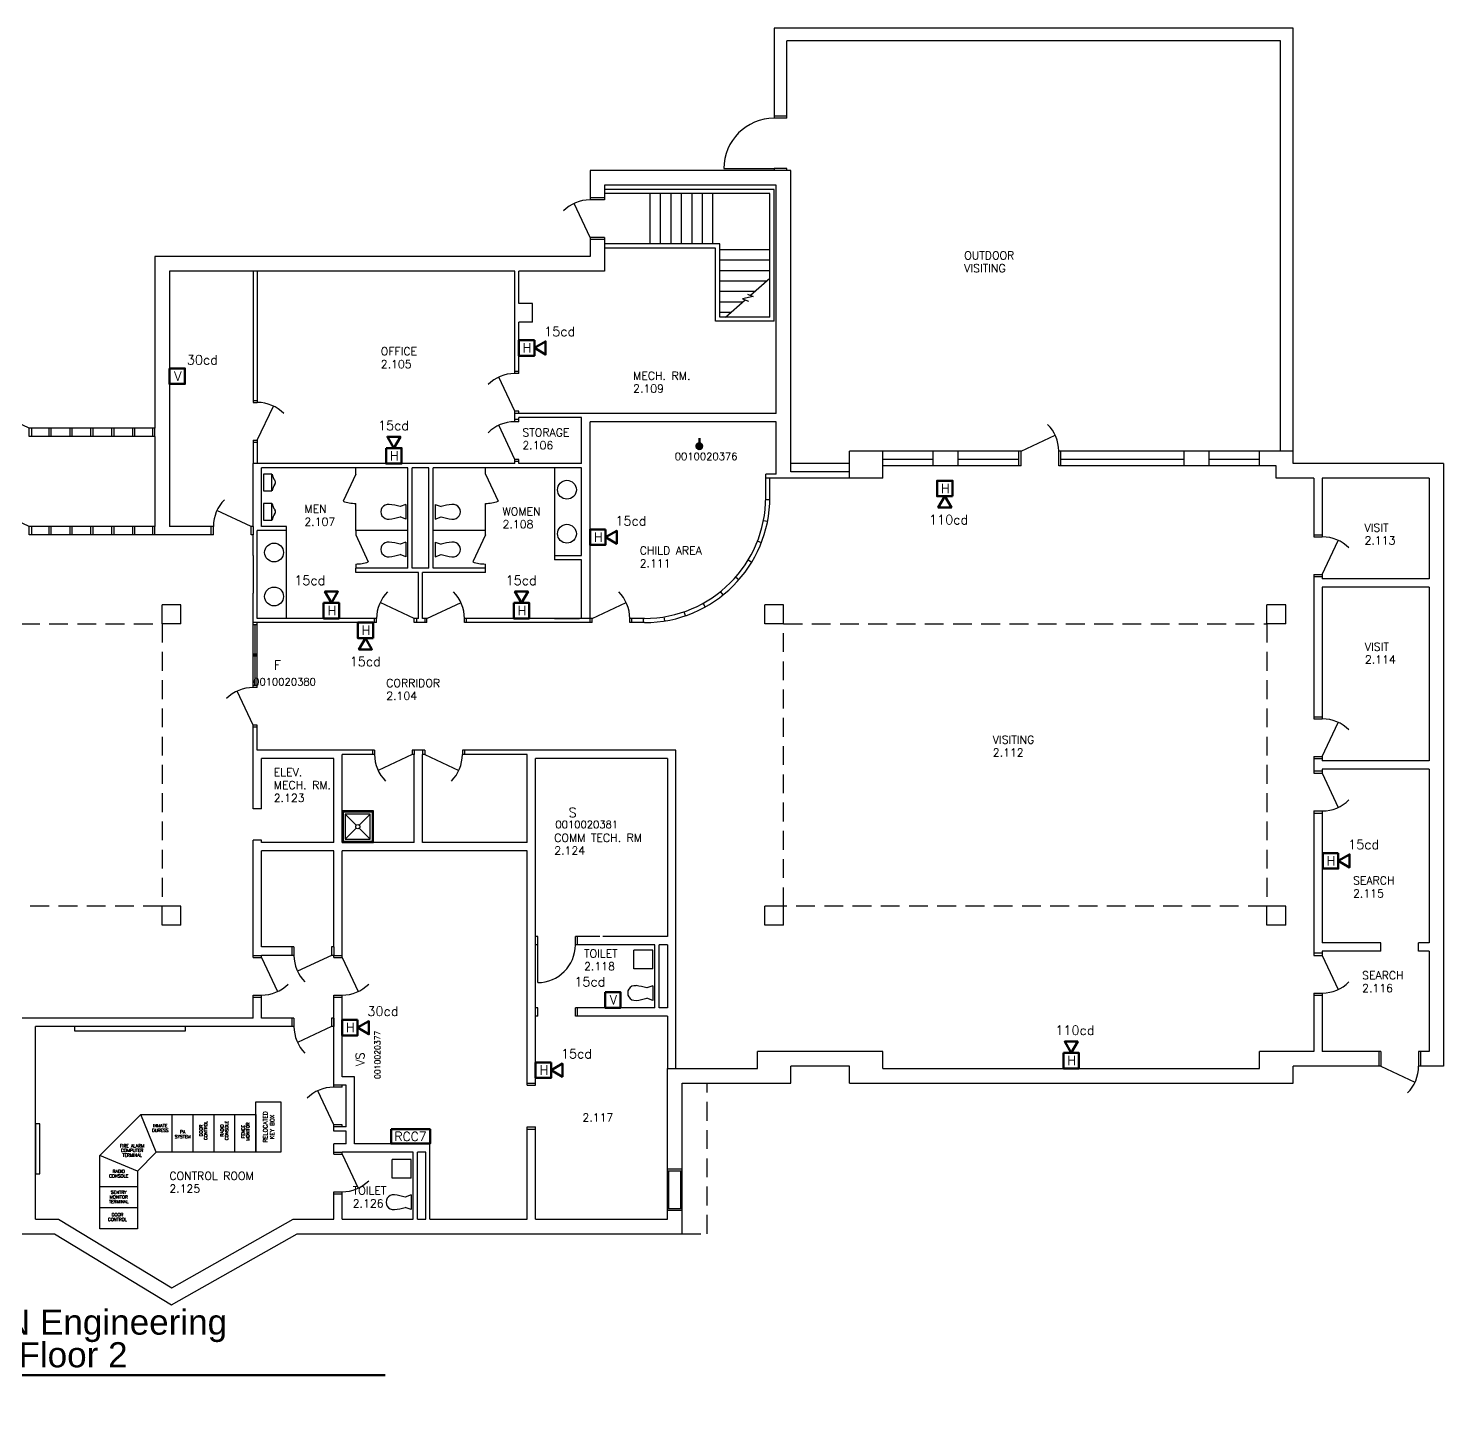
# Model space of a CAD drawing. Header units: inches. Extents: x 70056 to 73233, y 28563 to 29880.
# Drawn here: x 71880 to 73233, y 28563 to 29880 of the extents above; entities that cross this region are included whole.
import ezdxf
from ezdxf.enums import TextEntityAlignment as Align

# ---------------------------------------------------------------- set-up
doc = ezdxf.new("R2010")
doc.units = ezdxf.units.IN
doc.header["$LTSCALE"] = 36
doc.header["$MEASUREMENT"] = 0
doc.linetypes.add('DASHED', pattern=[0.75, 0.5, -0.25])
doc.layers.get('0').update_dxf_attribs({"linetype": 'CONTINUOUS'})
for name, color, linetype, lineweight in [('ETI - ADDRESSABLE DEVICE', 1, 'CONTINUOUS', 60), ('ETI - REV01', 6, 'CONTINUOUS', 70), ('ETI - STROBE DEVICE', 3, 'CONTINUOUS', 50), ('ETI - TITLE', 53, 'CONTINUOUS', 15)]:
    doc.layers.add(name, color=color, linetype=linetype, lineweight=lineweight)
for name, color, linetype in [('FLOOR_PLAN', 8, 'CONTINUOUS'), ('ROOM_NUMBERS_NAMES', 8, 'CONTINUOUS'), ('Security', 8, 'CONTINUOUS')]:
    doc.layers.add(name, color=color, linetype=linetype)
doc.styles.add('note_txt', font='arial.ttf', dxfattribs={"width": 0.75})
doc.styles.add('RGV-TEXT', font='simplex', dxfattribs={"height": 0.09375})
doc.styles.get("Standard").update_dxf_attribs({"font": 'simplex.shx'})
doc.styles.add('title', font='arial.ttf')

# ---------------------------------------------------------------- blocks, each defined once
blk = doc.blocks.new('*U115')
at = {"lineweight": 70}
blk.add_line((1.125, 0.625), (8.384, 0.625), dxfattribs=at)
blk.add_circle((0.812, 0.625), 0.312, dxfattribs=at)
blk.add_text('Rev:', height=0.0625).set_placement((3.226, 0.517))
at = {"style": 'title', "flags": 8}
for tag, p in [('TOP TITLE', (1.375, 0.955)), ('BOT TITLE', (1.375, 0.629))]:
    blk.add_attdef(tag, text='', height=0.25, dxfattribs=at).set_placement(p, align=Align.BOTTOM_LEFT)
blk.add_attdef('#', text='', height=0.25, dxfattribs=at).set_placement((0.812, 0.625), align=Align.MIDDLE_CENTER)
blk.add_attdef('REVISION', (3.426, 0.523), '', height=0.0625)
at = {"style": 'note_txt'}
blk.add_attdef('SCALE', (1.373, 0.451), '', height=0.0938, dxfattribs=at)
blk = doc.blocks.new('SIGA-PS')
at = {"flags": 1}
blk.add_attdef('FWK_DEVICE_TYPE', (-16, -22.9), '', height=7, dxfattribs=at)
blk.add_wipeout([(9.3, -0.3), (4.8, 7.4), (-4.1, 7.4), (-8.6, -0.3), (-4.1, -8.1), (4.8, -8.1)])
at = {"color": 7, "lineweight": 30, "flags": 4}
blk.add_attdef('SIGA-PS', text='', height=9, dxfattribs=at).set_placement((0.5, -5), align=Align.CENTER)
blk.add_attdef('FWK_DEVICE_ADDRESSES', (-15.8, -15.4), '', height=7)
blk = doc.blocks.new('*U19')
at = {"color": 3}
blk.add_wipeout([(-7.3, 7.2), (7.5, 7.2), (7.5, -7.6), (-7.3, -7.6)], dxfattribs=at)
blk.add_lwpolyline([(-7.3, 7.2), (7.5, 7.2), (7.5, -7.6), (-7.3, -7.6)], close=True, dxfattribs=at)
at = {"color": 7, "lineweight": 30, "flags": 4}
blk.add_attdef('CANDELLA', (9.3, 11), '', height=9, dxfattribs=at)
blk.add_attdef('SYMBOLTEXT', text='', height=9, dxfattribs=at).set_placement((0.7, -4.6), align=Align.CENTER)
blk = doc.blocks.new('*U106')
at = {"color": 3}
blk.add_wipeout([(-7.4, 7.4), (7.4, 7.4), (7.4, -7.4), (-7.4, -7.4)], dxfattribs=at)
blk.add_wipeout([(0, 7.4), (6.3, 18.2), (-6.2, 18.2)], dxfattribs=at)
for points in [[(0, 7.4), (6.3, 18.2), (-6.2, 18.2)], [(-7.4, 7.4), (7.4, 7.4), (7.4, -7.4), (-7.4, -7.4)]]:
    blk.add_lwpolyline(points, close=True, dxfattribs=at)
at = {"color": 7, "lineweight": 30, "flags": 4}
blk.add_attdef('CANDELLA', (-35.5, 24.5), '', height=9, dxfattribs=at)
blk.add_attdef('G1-HDVM', text='', height=9, dxfattribs=at).set_placement((0.5, -4.4), align=Align.CENTER)
blk = doc.blocks.new('*U23')
at = {"color": 7, "lineweight": 30, "flags": 4}
blk.add_attdef('CANDELLA', (-15.1, -34.3), '', height=9, dxfattribs=at)
at = {"color": 3}
blk.add_wipeout([(7.4, -7.4), (-7.4, -7.4), (-7.4, 7.4), (7.4, 7.4)], dxfattribs=at)
blk.add_wipeout([(0, -7.4), (-6.3, -18.2), (6.2, -18.2)], dxfattribs=at)
for points in [[(7.4, -7.4), (-7.4, -7.4), (-7.4, 7.4), (7.4, 7.4)], [(0, -7.4), (-6.3, -18.2), (6.2, -18.2)]]:
    blk.add_lwpolyline(points, close=True, dxfattribs=at)
at = {"color": 7, "lineweight": 30, "flags": 4}
blk.add_attdef('G1-HDVM', text='', height=9, dxfattribs=at).set_placement((0.5, -4.4), align=Align.CENTER)
blk = doc.blocks.new('*U22')
at = {"color": 3}
blk.add_wipeout([(-7.4, 7.4), (7.4, 7.4), (7.4, -7.4), (-7.4, -7.4)], dxfattribs=at)
blk.add_wipeout([(0, 7.4), (6.3, 18.2), (-6.2, 18.2)], dxfattribs=at)
for points in [[(0, 7.4), (6.3, 18.2), (-6.2, 18.2)], [(-7.4, 7.4), (7.4, 7.4), (7.4, -7.4), (-7.4, -7.4)]]:
    blk.add_lwpolyline(points, close=True, dxfattribs=at)
at = {"color": 7, "lineweight": 30, "flags": 4}
blk.add_attdef('CANDELLA', (-15.2, 24.5), '', height=9, dxfattribs=at)
blk.add_attdef('G1-HDVM', text='', height=9, dxfattribs=at).set_placement((0.5, -4.4), align=Align.CENTER)
blk = doc.blocks.new('*U20')
at = {"color": 3}
blk.add_wipeout([(7.4, 7.4), (7.4, -7.4), (-7.4, -7.4), (-7.4, 7.4)], dxfattribs=at)
blk.add_wipeout([(7.4, 0), (18.2, -6.3), (18.2, 6.2)], dxfattribs=at)
for points in [[(7.4, 7.4), (7.4, -7.4), (-7.4, -7.4), (-7.4, 7.4)], [(7.4, 0), (18.2, -6.3), (18.2, 6.2)]]:
    blk.add_lwpolyline(points, close=True, dxfattribs=at)
at = {"color": 7, "lineweight": 30, "flags": 4}
blk.add_attdef('CANDELLA', (16.8, 11.2), '', height=9, dxfattribs=at)
blk.add_attdef('G1-HDVM', text='', height=9, dxfattribs=at).set_placement((0.5, -4.4), align=Align.CENTER)
blk = doc.blocks.new('*U76')
at = {"color": 3}
blk.add_wipeout([(-7.3, 7.2), (7.5, 7.2), (7.5, -7.6), (-7.3, -7.6)], dxfattribs=at)
blk.add_lwpolyline([(-7.3, 7.2), (7.5, 7.2), (7.5, -7.6), (-7.3, -7.6)], close=True, dxfattribs=at)
at = {"color": 7, "lineweight": 30, "flags": 4}
blk.add_attdef('CANDELLA', (-36.7, 12.7), '', height=9, dxfattribs=at)
blk.add_attdef('SYMBOLTEXT', text='', height=9, dxfattribs=at).set_placement((0.7, -4.6), align=Align.CENTER)
blk = doc.blocks.new('*U117')
at = {"flags": 1}
blk.add_attdef('FWK_DEVICE_TYPE', (-0.198, -0.296), '', height=0.0625, dxfattribs=at)
blk.add_wipeout([(-0.131, -0.086), (0.175, -0.086), (0.175, 0.094), (-0.131, 0.094)])
at = {"color": 7, "lineweight": 30, "style": 'RGV-TEXT', "flags": 8}
blk.add_attdef('RAI', text='', height=0.0938, dxfattribs=at).set_placement((0.022, 0.004), align=Align.MIDDLE_CENTER)
at = {"color": 7}
blk.add_attdef('FWK_DEVICE_ADDRESSES', (-0.198, -0.219), '', height=0.0625, dxfattribs=at)
blk = doc.blocks.new('FACP')
blk.add_wipeout([(18733, -5534.9), (18771.9, -5534.9), (18771.9, -5549.3), (18733, -5549.3)]).dxf.layer = 'ETI - ADDRESSABLE DEVICE'
at = {"layer": 'ETI - ADDRESSABLE DEVICE'}
blk.add_lwpolyline([(18733, -5534.9), (18771.9, -5534.9), (18771.9, -5549.3), (18733, -5549.3)], close=True, dxfattribs=at)
at = {"color": 7, "lineweight": 30, "style": 'RGV-TEXT', "flags": 8}
blk.add_attdef('FACP', text='', height=9, dxfattribs=at).set_placement((18752.5, -5542.1), align=Align.MIDDLE_CENTER)
blk = doc.blocks.new('HEAT')
at = {"flags": 1}
blk.add_attdef('FWK_DEVICE_TYPE', (-23.3, -23.9), '', height=7, dxfattribs=at)
blk.add_wipeout([(9.3, -0.3), (4.8, 7.4), (-4.1, 7.4), (-8.6, -0.3), (-4.1, -8.1), (4.8, -8.1)])
at = {"true_color": 0xcd2027}
h = blk.add_hatch(dxfattribs=at)
h.set_pattern_fill('ANSI31', color=242)
h.paths.add_polyline_path([(-2.6, -2.7, 1), (2.9, -2.7, 1)])
at = {"color": 1, "ltscale": 2}
blk.add_line((0.3, 5), (0.3, 0), dxfattribs=at)
at = {"color": 244, "true_color": 0x991b1e, "transparency": 33554559}
blk.add_circle((0.2, -2.7), 2.76, dxfattribs=at)
at = {"color": 7}
blk.add_attdef('FWK_DEVICE_ADDRESSES', (-23.3, -15.9), '', height=7, dxfattribs=at)
blk = doc.blocks.new('OLDAVA1')
blk.add_wipeout([(-0.075, 0), (0.075, 0), (0.075, 0.15), (-0.075, 0.15)])
at = {"color": 7, "lineweight": 30, "style": 'RGV-TEXT', "flags": 8}
blk.add_attdef('AVA1', text='', height=0.0938, dxfattribs=at).set_placement((0, 0.075), align=Align.MIDDLE_CENTER)
blk = doc.blocks.new('*U129')
at = {"layer": 'ETI - ADDRESSABLE DEVICE', "xscale": 96, "yscale": 96, "zscale": 96}
blk.add_blockref('OLDAVA1', (11277.6, 7974.8), dxfattribs=at).add_auto_attribs({'AVA1': 'F'})
at = {"flags": 1}
blk.add_attdef('FWK_DEVICE_TYPE', (11254.4, 7954.2), '', height=7, dxfattribs=at)
at = {"color": 7}
blk.add_attdef('FWK_DEVICE_ADDRESSES', (11254.4, 7962.7), '', height=7, dxfattribs=at)

msp = doc.modelspace()

# ---------------------------------------------------------------- linework, layer by layer
at = {"layer": 'FLOOR_PLAN', "linetype": 'Continuous'}
for p, q in [((73089.2, 29880.4), (72593.2, 29880.4)), ((72593.2, 29880.4), (72593.2, 29794.4)), ((73089.2, 29476.4), (73089.2, 29880.4)), ((73077.2, 29868.4), (72605.2, 29868.4)), ((72605.2, 29794.4), (72605.2, 29868.4)), ((73077.2, 29476.4), (73077.2, 29868.4)), ((72605.2, 29796.4), (72593.2, 29796.4)), ((72605.2, 29794.4), (72593.2, 29794.4)), ((72417.2, 29744.4), (72417.2, 29716.4)), ((72609.2, 29744.4), (72417.2, 29744.4)), ((72545.2, 29746.4), (72593.2, 29746.4)), ((72605.2, 29746.4), (72593.2, 29746.4)), ((72593.2, 29746.4), (72593.2, 29744.4)), ((72605.2, 29744.4), (72605.2, 29746.4)), ((72609.2, 29456.4), (72609.2, 29744.4)), ((72595.2, 29730.4), (72431.2, 29730.4)), ((72431.2, 29730.4), (72431.2, 29716.4)), ((72593.2, 29726.4), (72431.2, 29726.4)), ((72593.2, 29600.4), (72593.2, 29726.4)), ((72595.2, 29512.4), (72595.2, 29730.4)), ((72417.2, 29680.4), (72402, 29713)), ((72431.2, 29718.4), (72417.2, 29718.4)), ((72431.2, 29716.4), (72417.2, 29716.4)), ((72589.2, 29722.4), (72431.2, 29722.4)), ((72474.4, 29722.4), (72474.4, 29674.4)), ((72484.4, 29722.4), (72484.4, 29674.4)), ((72494.4, 29722.4), (72494.4, 29674.4)), ((72504.4, 29722.4), (72504.4, 29674.4)), ((72514.4, 29722.4), (72514.4, 29674.4)), ((72524.4, 29722.4), (72524.4, 29674.4)), ((72534.4, 29722.4), (72534.4, 29674.4)), ((72589.2, 29604.4), (72589.2, 29722.4)), ((72431.2, 29680.4), (72417.2, 29680.4)), ((72417.2, 29680.4), (72417.2, 29662.4)), ((72431.2, 29678.4), (72417.2, 29678.4)), ((72431.2, 29680.4), (72431.2, 29648.4)), ((72541.2, 29674.4), (72431.2, 29674.4)), ((72541.2, 29604.4), (72541.2, 29674.4)), ((72001.2, 29662.4), (72001.2, 29498.4)), ((72417.2, 29662.4), (72001.2, 29662.4)), ((72537.2, 29670.4), (72431.2, 29670.4)), ((72537.2, 29600.4), (72537.2, 29670.4)), ((72589.2, 29668.7), (72541.2, 29668.7)), ((72589.2, 29658.7), (72541.2, 29658.7)), ((72015.2, 29648.4), (72015.2, 29404.4)), ((72345.2, 29648.4), (72015.2, 29648.4)), ((72095.2, 29648.4), (72095.2, 29522.8)), ((72099.2, 29648.4), (72099.2, 29522.8)), ((72345.2, 29550.4), (72345.2, 29648.4)), ((72431.2, 29648.4), (72349.2, 29648.4)), ((72349.2, 29617.4), (72349.2, 29648.4)), ((72589.2, 29648.7), (72541.2, 29648.7)), ((72586, 29638.7), (72541.2, 29638.7)), ((72570.6, 29625.2), (72589.2, 29641.5)), ((72362.2, 29617.4), (72349.2, 29617.4)), ((72362.2, 29599.4), (72362.2, 29617.4)), ((72574.6, 29628.7), (72541.2, 29628.7)), ((72563.2, 29618.7), (72541.2, 29618.7)), ((72546.8, 29604.4), (72565.6, 29620.9)), ((72573.1, 29624.2), (72563.1, 29621.9)), ((72563.1, 29621.9), (72568.6, 29619.7)), ((72567.6, 29626.4), (72573.1, 29624.2)), ((72551.7, 29608.7), (72541.2, 29608.7)), ((72589.2, 29604.4), (72541.2, 29604.4)), ((72349.2, 29550.4), (72349.2, 29599.4)), ((72362.2, 29599.4), (72349.2, 29599.4)), ((72593.2, 29600.4), (72537.2, 29600.4)), ((72349.2, 29552.4), (72345.2, 29552.4)), ((72349.2, 29550.4), (72345.2, 29550.4)), ((72345.2, 29514.4), (72330, 29547)), ((72095.2, 29524.8), (72099.2, 29524.8)), ((72095.2, 29522.8), (72099.2, 29522.8)), ((71881.2, 29498.4), (71848.6, 29513.6)), ((72099.2, 29486.8), (72114.5, 29519.4)), ((72345.2, 29504.4), (72345.2, 29514.4)), ((72349.2, 29514.4), (72345.2, 29514.4)), ((72349.2, 29512.4), (72345.2, 29512.4)), ((72349.2, 29512.4), (72349.2, 29514.4)), ((72595.2, 29512.4), (72349.2, 29512.4)), ((72409.2, 29508.4), (72349.2, 29508.4)), ((72349.2, 29504.4), (72349.2, 29508.4)), ((72409.2, 29464.4), (72409.2, 29508.4)), ((72001.2, 29498.4), (71881.2, 29498.4)), ((71881.2, 29490.4), (71881.2, 29498.4)), ((71883.2, 29498.4), (71883.2, 29490.4)), ((71900.2, 29490.4), (71900.2, 29498.4)), ((71902.2, 29490.4), (71902.2, 29498.4)), ((71920.2, 29490.4), (71920.2, 29498.4)), ((71922.2, 29490.4), (71922.2, 29498.4)), ((71940.2, 29490.4), (71940.2, 29498.4)), ((71942.2, 29490.4), (71942.2, 29498.4)), ((71960.2, 29490.4), (71960.2, 29498.4)), ((71962.2, 29490.4), (71962.2, 29498.4)), ((71980.2, 29490.4), (71980.2, 29498.4)), ((71982.2, 29490.4), (71982.2, 29498.4)), ((71999.2, 29490.4), (71999.2, 29498.4)), ((72001.2, 29490.4), (72001.2, 29498.4)), ((72345.2, 29468.4), (72330, 29501)), ((72349.2, 29506.4), (72345.2, 29506.4)), ((72349.2, 29504.4), (72345.2, 29504.4)), ((72417.2, 29312.4), (72417.2, 29504.4)), ((72595.2, 29504.4), (72417.2, 29504.4)), ((72595.2, 29454.4), (72595.2, 29504.4)), ((72001.2, 29490.4), (71881.2, 29490.4)), ((72001.2, 29490.4), (72001.2, 29404.4)), ((72095.2, 29486.8), (72099.2, 29486.8)), ((72095.2, 29486.8), (72095.2, 29464.4)), ((72095.2, 29484.8), (72099.2, 29484.8)), ((72099.2, 29486.8), (72099.2, 29464.4)), ((72829.2, 29476.4), (72861.9, 29491.6)), ((72345.2, 29464.4), (72345.2, 29468.4)), ((72349.2, 29468.4), (72345.2, 29468.4)), ((72349.2, 29464.4), (72349.2, 29468.4)), ((72665.2, 29450.4), (72665.2, 29476.4)), ((72829.2, 29476.4), (72665.2, 29476.4)), ((72697.2, 29450.4), (72697.2, 29476.4)), ((72745.2, 29468.4), (72697.2, 29468.4)), ((72745.2, 29462.4), (72745.2, 29476.4)), ((72769.2, 29462.4), (72769.2, 29476.4)), ((72827.2, 29468.4), (72769.2, 29468.4)), ((72827.2, 29462.4), (72827.2, 29476.4)), ((72829.2, 29462.4), (72829.2, 29476.4)), ((73089.2, 29476.4), (72865.2, 29476.4)), ((72865.2, 29462.4), (72865.2, 29476.4)), ((72867.2, 29462.4), (72867.2, 29476.4)), ((72985.2, 29468.4), (72867.2, 29468.4)), ((72985.2, 29462.4), (72985.2, 29476.4)), ((73009.2, 29462.4), (73009.2, 29476.4)), ((73057.2, 29468.4), (73009.2, 29468.4)), ((73057.2, 29462.4), (73057.2, 29476.4)), ((73089.2, 29464.4), (73089.2, 29476.4)), ((72345.2, 29464.4), (72095.2, 29464.4)), ((72095.2, 29404.4), (72095.2, 29464.4)), ((72103.2, 29404.4), (72103.2, 29460.4)), ((72243.2, 29460.4), (72103.2, 29460.4)), ((72113.2, 29454.4), (72105.2, 29454.4)), ((72105.2, 29454.4), (72105.2, 29438.4)), ((72113.2, 29438.4), (72113.2, 29454.4)), ((72193.2, 29454.3), (72181.2, 29428.4)), ((72193.2, 29454.3), (72193.2, 29460.4)), ((72243.2, 29400.4), (72243.2, 29460.4)), ((72247.2, 29364.4), (72247.2, 29460.4)), ((72263.2, 29460.4), (72247.2, 29460.4)), ((72263.2, 29364.4), (72263.2, 29460.4)), ((72409.2, 29460.4), (72267.2, 29460.4)), ((72267.2, 29400.4), (72267.2, 29460.4)), ((72317.2, 29454.3), (72317.2, 29460.4)), ((72317.2, 29454.3), (72329.3, 29428.4)), ((72349.2, 29466.4), (72345.2, 29466.4)), ((72409.2, 29464.4), (72349.2, 29464.4)), ((72383.2, 29460.4), (72383.2, 29372.4)), ((72409.2, 29376.4), (72409.2, 29460.4)), ((72585.2, 29432.4), (72585.2, 29454.4)), ((72595.2, 29454.4), (72585.2, 29454.4)), ((72665.2, 29464.4), (72609.2, 29464.4)), ((72665.2, 29456.4), (72609.2, 29456.4)), ((72829.2, 29462.4), (72697.2, 29462.4)), ((73073.2, 29462.4), (72865.2, 29462.4)), ((73073.2, 29450.4), (73073.2, 29462.4)), ((73233.2, 29464.4), (73089.2, 29464.4)), ((73233.2, 29464.4), (73233.2, 28888.4)), ((72697.2, 29450.4), (72585.2, 29450.4)), ((72589.2, 29432.4), (72589.2, 29450.4)), ((73109.2, 29450.4), (73073.2, 29450.4)), ((73109.2, 29450.4), (73109.2, 29394.4)), ((73219.2, 29450.4), (73117.2, 29450.4)), ((73117.2, 29450.4), (73117.2, 29394.4)), ((73219.2, 29450.4), (73219.2, 29354.4)), ((72105.2, 29438.4), (72113.2, 29438.4)), ((72589.2, 29429.8), (72585.2, 29429.8)), ((71881.2, 29404.4), (71848.6, 29419.6)), ((72093.2, 29404.4), (72060.6, 29419.6)), ((72113.2, 29426.4), (72105.2, 29426.4)), ((72105.2, 29426.4), (72105.2, 29410.4)), ((72113.2, 29410.4), (72113.2, 29426.4)), ((72193.2, 29400.4), (72193.2, 29426.3)), ((72241.2, 29425.4), (72235.6, 29423.3)), ((72241.2, 29411.4), (72235.6, 29413.4)), ((72241.2, 29425.4), (72241.2, 29411.4)), ((72269.2, 29425.4), (72269.2, 29411.4)), ((72269.2, 29425.4), (72274.9, 29423.3)), ((72269.2, 29411.4), (72274.9, 29413.4)), ((72317.2, 29400.4), (72317.2, 29426.3)), ((72001.2, 29404.4), (71881.2, 29404.4)), ((71881.2, 29396.4), (71881.2, 29404.4)), ((71883.2, 29404.4), (71883.2, 29396.4)), ((71900.2, 29396.4), (71900.2, 29404.4)), ((71902.2, 29396.4), (71902.2, 29404.4)), ((71920.2, 29396.4), (71920.2, 29404.4)), ((71922.2, 29396.4), (71922.2, 29404.4)), ((71940.2, 29396.4), (71940.2, 29404.4)), ((71942.2, 29396.4), (71942.2, 29404.4)), ((71960.2, 29396.4), (71960.2, 29404.4)), ((71962.2, 29396.4), (71962.2, 29404.4)), ((71980.2, 29396.4), (71980.2, 29404.4)), ((71982.2, 29396.4), (71982.2, 29404.4)), ((71999.2, 29396.4), (71999.2, 29404.4)), ((72001.2, 29396.4), (72001.2, 29404.4)), ((72057.2, 29404.4), (72015.2, 29404.4)), ((72055.2, 29396.4), (72055.2, 29404.4)), ((72057.2, 29396.4), (72057.2, 29404.4)), ((72095.2, 29404.4), (72093.2, 29404.4)), ((72093.2, 29396.4), (72093.2, 29404.4)), ((72095.2, 29404.4), (72095.2, 29396.4)), ((72099.2, 29376.4), (72099.2, 29400.4)), ((72127.2, 29400.4), (72099.2, 29400.4)), ((72127.2, 29404.4), (72103.2, 29404.4)), ((72105.2, 29410.4), (72113.2, 29410.4)), ((72127.2, 29316.4), (72127.2, 29404.4)), ((72243.2, 29400.4), (72193.2, 29400.4)), ((72193.2, 29400.4), (72193.2, 29396.4)), ((72243.2, 29364.4), (72243.2, 29400.4)), ((72317.2, 29400.4), (72267.2, 29400.4)), ((72267.2, 29364.4), (72267.2, 29400.4)), ((72317.2, 29396.4), (72317.2, 29400.4)), ((72586.9, 29408.9), (72583, 29409.6)), ((72015.2, 29396.4), (71881.2, 29396.4)), ((72057.2, 29396.4), (72015.2, 29396.4)), ((72095.2, 29396.4), (72093.2, 29396.4)), ((72095.2, 29376.4), (72095.2, 29396.4)), ((72193.2, 29396.4), (72205.3, 29370.5)), ((72241.2, 29389.4), (72235.6, 29387.3)), ((72241.2, 29389.4), (72241.2, 29375.4)), ((72269.2, 29389.4), (72269.2, 29375.4)), ((72269.2, 29389.4), (72274.9, 29387.3)), ((72317.2, 29396.4), (72305.2, 29370.5)), ((72581, 29388.7), (72577.3, 29390.1)), ((73109.2, 29396.4), (73117.2, 29396.4)), ((73109.2, 29394.4), (73117.2, 29394.4)), ((73117.2, 29358.4), (73132.5, 29391)), ((72095.2, 29376.4), (72095.2, 29340.4)), ((72099.2, 29340.4), (72099.2, 29376.4)), ((72241.2, 29375.4), (72235.6, 29377.4)), ((72269.2, 29375.4), (72274.9, 29377.4)), ((72383.2, 29376.4), (72409.2, 29376.4)), ((72193.2, 29368.4), (72193.2, 29364.4)), ((72193.2, 29360.4), (72193.2, 29364.4)), ((72243.2, 29364.4), (72193.2, 29364.4)), ((72253.2, 29360.4), (72193.2, 29360.4)), ((72263.2, 29364.4), (72247.2, 29364.4)), ((72253.2, 29316.4), (72253.2, 29360.4)), ((72257.2, 29316.4), (72257.2, 29360.4)), ((72317.2, 29360.4), (72257.2, 29360.4)), ((72317.2, 29364.4), (72267.2, 29364.4)), ((72317.2, 29360.4), (72317.2, 29368.4)), ((72409.2, 29372.4), (72383.2, 29372.4)), ((72409.2, 29316.4), (72409.2, 29372.4)), ((72571.8, 29370), (72568.3, 29372)), ((72559.5, 29353.3), (72556.4, 29355.8)), ((73109.2, 29358.4), (73117.2, 29358.4)), ((73109.2, 29358.4), (73109.2, 29220.4)), ((73109.2, 29356.4), (73117.2, 29356.4)), ((73117.2, 29358.4), (73117.2, 29354.4)), ((73219.2, 29354.4), (73117.2, 29354.4)), ((73219.2, 29346.4), (73117.2, 29346.4)), ((73117.2, 29346.4), (73117.2, 29220.4)), ((73219.2, 29346.4), (73219.2, 29180.4)), ((72095.2, 29250.4), (72095.2, 29340.4)), ((72099.2, 29316.4), (72099.2, 29340.4)), ((72544.5, 29338.9), (72541.9, 29342)), ((72026.2, 29329.4), (72008.2, 29329.4)), ((72008.2, 29311.4), (72008.2, 29329.4)), ((72026.2, 29311.4), (72026.2, 29329.4)), ((72249.2, 29316.4), (72216.6, 29331.6)), ((72261.2, 29316.4), (72293.9, 29331.6)), ((72419.2, 29316.4), (72451.9, 29331.6)), ((72508.6, 29319), (72507.2, 29322.8)), ((72527.4, 29327.4), (72525.4, 29330.9)), ((72584.2, 29311.4), (72584.2, 29329.4)), ((72602.2, 29329.4), (72584.2, 29329.4)), ((72602.2, 29311.4), (72602.2, 29329.4)), ((73064.2, 29311.4), (73064.2, 29329.4)), ((73082.2, 29329.4), (73064.2, 29329.4)), ((73082.2, 29311.4), (73082.2, 29329.4)), ((72026.2, 29311.4), (72008.2, 29311.4)), ((72213.2, 29312.4), (72095.2, 29312.4)), ((72099.2, 29310.4), (72095.2, 29310.4)), ((72097.2, 29282.4), (72097.2, 29310.4)), ((72213.2, 29316.4), (72099.2, 29316.4)), ((72099.2, 29250.4), (72099.2, 29312.4)), ((72211.2, 29312.4), (72211.2, 29316.4)), ((72213.2, 29312.4), (72213.2, 29316.4)), ((72253.2, 29316.4), (72249.2, 29316.4)), ((72249.2, 29312.4), (72249.2, 29316.4)), ((72261.2, 29312.4), (72249.2, 29312.4)), ((72251.2, 29316.4), (72251.2, 29312.4)), ((72261.2, 29316.4), (72257.2, 29316.4)), ((72259.2, 29316.4), (72259.2, 29312.4)), ((72261.2, 29312.4), (72261.2, 29316.4)), ((72297.2, 29312.4), (72297.2, 29316.4)), ((72419.2, 29316.4), (72297.2, 29316.4)), ((72419.2, 29312.4), (72297.2, 29312.4)), ((72299.2, 29312.4), (72299.2, 29316.4)), ((72383.2, 29316.4), (72407.2, 29316.4)), ((72419.2, 29312.4), (72419.2, 29316.4)), ((72469.2, 29316.4), (72455.2, 29316.4)), ((72455.2, 29312.4), (72455.2, 29316.4)), ((72469.2, 29312.4), (72455.2, 29312.4)), ((72457.2, 29312.4), (72457.2, 29316.4)), ((72468.2, 29312.4), (72468.2, 29316.4)), ((72488.7, 29314), (72488, 29317.9)), ((72602.2, 29311.4), (72584.2, 29311.4)), ((73082.2, 29311.4), (73064.2, 29311.4)), ((72099.2, 29282.4), (72095.2, 29282.4)), ((72099.2, 29281.4), (72095.2, 29281.4)), ((72099.2, 29280.4), (72095.2, 29280.4)), ((72097.2, 29252.4), (72097.2, 29280.4)), ((72099.2, 29252.4), (72095.2, 29252.4)), ((72095.2, 29214.4), (72080, 29247)), ((72099.2, 29250.4), (72095.2, 29250.4)), ((72095.2, 29134.4), (72095.2, 29214.4)), ((72099.2, 29214.4), (72095.2, 29214.4)), ((72099.2, 29212.4), (72095.2, 29212.4)), ((72099.2, 29190.4), (72099.2, 29214.4)), ((73109.2, 29222.4), (73117.2, 29222.4)), ((73109.2, 29220.4), (73117.2, 29220.4)), ((73117.2, 29184.4), (73132.5, 29217)), ((72211.2, 29190.4), (72099.2, 29190.4)), ((72180.2, 29102.4), (72180.2, 29186.4)), ((72211.2, 29186.4), (72180.2, 29186.4)), ((72209.2, 29190.4), (72209.2, 29186.4)), ((72211.2, 29190.4), (72211.2, 29186.4)), ((72247.2, 29186.4), (72214.6, 29171.2)), ((72247.2, 29190.4), (72247.2, 29186.4)), ((72259.2, 29190.4), (72247.2, 29190.4)), ((72249.2, 29186.4), (72247.2, 29186.4)), ((72249.2, 29190.4), (72249.2, 29186.4)), ((72249.2, 29102.4), (72249.2, 29186.4)), ((72257.2, 29190.4), (72257.2, 29186.4)), ((72257.2, 29102.4), (72257.2, 29186.4)), ((72259.2, 29186.4), (72257.2, 29186.4)), ((72259.2, 29190.4), (72259.2, 29186.4)), ((72259.2, 29186.4), (72291.9, 29171.2)), ((72295.2, 29190.4), (72295.2, 29186.4)), ((72499.2, 29190.4), (72295.2, 29190.4)), ((72357.2, 29186.4), (72295.2, 29186.4)), ((72297.2, 29190.4), (72297.2, 29186.4)), ((72357.2, 29102.4), (72357.2, 29186.4)), ((72499.2, 28886.4), (72499.2, 29190.4)), ((73109.2, 29184.4), (73117.2, 29184.4)), ((73109.2, 29184.4), (73109.2, 29168.4)), ((73117.2, 29184.4), (73117.2, 29180.4)), ((72172.2, 29182.4), (72103.2, 29182.4)), ((72103.2, 29134.4), (72103.2, 29182.4)), ((72172.2, 29102.4), (72172.2, 29182.4)), ((72365.2, 29012.4), (72365.2, 29182.4)), ((72491.2, 29182.4), (72365.2, 29182.4)), ((72491.2, 29182.4), (72491.2, 29012.4)), ((73109.2, 29182.4), (73117.2, 29182.4)), ((73117.2, 29170.4), (73109.2, 29170.4)), ((73219.2, 29180.4), (73117.2, 29180.4)), ((73219.2, 29172.4), (73117.2, 29172.4)), ((73117.2, 29172.4), (73117.2, 29168.4)), ((73219.2, 29172.4), (73219.2, 29006.4)), ((73109.2, 29168.4), (73117.2, 29168.4)), ((73117.2, 29168.4), (73132.5, 29135.8)), ((72103.2, 29134.4), (72095.2, 29134.4)), ((72180.2, 29132.4), (72180.2, 29102.4)), ((72210.2, 29132.4), (72180.2, 29132.4)), ((72209.2, 29131.4), (72181.2, 29131.4)), ((72181.2, 29131.4), (72181.2, 29103.4)), ((72183.2, 29129.4), (72193.8, 29118.8)), ((72183.2, 29129.4), (72183.2, 29105.4)), ((72207.2, 29129.4), (72183.2, 29129.4)), ((72207.2, 29129.4), (72196.7, 29118.8)), ((72207.2, 29105.4), (72207.2, 29129.4)), ((72209.2, 29103.4), (72209.2, 29131.4)), ((72210.2, 29102.4), (72210.2, 29132.4)), ((73109.2, 29132.4), (73117.2, 29132.4)), ((73109.2, 29132.4), (73109.2, 28994.4)), ((73109.2, 29130.4), (73117.2, 29130.4)), ((73117.2, 29132.4), (73117.2, 29006.4)), ((72193.8, 29116), (72183.2, 29105.4)), ((72196.7, 29116), (72207.2, 29105.4)), ((72095.2, 28992.4), (72095.2, 29104.4)), ((72103.2, 29104.4), (72095.2, 29104.4)), ((72103.2, 29102.4), (72103.2, 29104.4)), ((72172.2, 29102.4), (72103.2, 29102.4)), ((72249.2, 29102.4), (72180.2, 29102.4)), ((72180.2, 29102.4), (72210.2, 29102.4)), ((72181.2, 29103.4), (72209.2, 29103.4)), ((72183.2, 29105.4), (72207.2, 29105.4)), ((72357.2, 29102.4), (72257.2, 29102.4)), ((72172.2, 29094.4), (72103.2, 29094.4)), ((72103.2, 29002.4), (72103.2, 29094.4)), ((72172.2, 29002.4), (72172.2, 29094.4)), ((72357.2, 29094.4), (72180.2, 29094.4)), ((72180.2, 28992.4), (72180.2, 29094.4)), ((72357.2, 28870.4), (72357.2, 29094.4)), ((72026.2, 29041.4), (72008.2, 29041.4)), ((72008.2, 29023.4), (72008.2, 29041.4)), ((72026.2, 29023.4), (72026.2, 29041.4)), ((72584.2, 29023.4), (72584.2, 29041.4)), ((72602.2, 29041.4), (72584.2, 29041.4)), ((72602.2, 29023.4), (72602.2, 29041.4)), ((73064.2, 29023.4), (73064.2, 29041.4)), ((73082.2, 29041.4), (73064.2, 29041.4)), ((73082.2, 29023.4), (73082.2, 29041.4)), ((72026.2, 29023.4), (72008.2, 29023.4)), ((72602.2, 29023.4), (72584.2, 29023.4)), ((73082.2, 29023.4), (73064.2, 29023.4)), ((72367.2, 29012.4), (72365.2, 29012.4)), ((72365.2, 28870.4), (72365.2, 29012.4)), ((72367.2, 28968.4), (72367.2, 29012.4)), ((72426.6, 29012.4), (72403.2, 29012.4)), ((72403.2, 29004.4), (72403.2, 29012.4)), ((72405.2, 29004.4), (72405.2, 29012.4)), ((72491.2, 29012.4), (72429.6, 29012.4)), ((72095.2, 28994.4), (72103.2, 28994.4)), ((72134.2, 29002.4), (72103.2, 29002.4)), ((72103.2, 28992.4), (72103.2, 28994.4)), ((72134.2, 28994.4), (72103.2, 28994.4)), ((72132.2, 29002.4), (72132.2, 28994.4)), ((72134.2, 29002.4), (72134.2, 28994.4)), ((72170.2, 28994.4), (72137.6, 28979.2)), ((72172.2, 29002.4), (72170.2, 29002.4)), ((72170.2, 29002.4), (72170.2, 28994.4)), ((72172.2, 28994.4), (72170.2, 28994.4)), ((72172.2, 29002.4), (72172.2, 28994.4)), ((72172.2, 28994.4), (72180.2, 28994.4)), ((72172.2, 28992.4), (72172.2, 28994.4)), ((72367.2, 29004.4), (72365.2, 29004.4)), ((72479.2, 29004.4), (72403.2, 29004.4)), ((72477.2, 28999.4), (72459.2, 28999.4)), ((72459.2, 28981.4), (72459.2, 28999.4)), ((72477.2, 28981.4), (72477.2, 28999.4)), ((72479.2, 28944.4), (72479.2, 29004.4)), ((72491.2, 29004.4), (72483.2, 29004.4)), ((72483.2, 28944.4), (72483.2, 29004.4)), ((72491.2, 29004.4), (72491.2, 28944.4)), ((73117.2, 28996.4), (73109.2, 28996.4)), ((73109.2, 28994.4), (73117.2, 28994.4)), ((73173.2, 29006.4), (73117.2, 29006.4)), ((73117.2, 28998.4), (73117.2, 28994.4)), ((73173.2, 28998.4), (73117.2, 28998.4)), ((73117.2, 28994.4), (73132.5, 28961.8)), ((73173.2, 28998.4), (73173.2, 29006.4)), ((73219.2, 29006.4), (73209.2, 29006.4)), ((73209.2, 28998.4), (73209.2, 29006.4)), ((73219.2, 28998.4), (73209.2, 28998.4)), ((73219.2, 28998.4), (73219.2, 28902.4)), ((72095.2, 28992.4), (72103.2, 28992.4)), ((72103.2, 28992.4), (72118.5, 28959.8)), ((72172.2, 28992.4), (72180.2, 28992.4)), ((72180.2, 28992.4), (72195.5, 28959.8)), ((72477.2, 28981.4), (72459.2, 28981.4)), ((72095.2, 28934.4), (72095.2, 28956.4)), ((72095.2, 28956.4), (72103.2, 28956.4)), ((72095.2, 28954.4), (72103.2, 28954.4)), ((72103.2, 28934.4), (72103.2, 28956.4)), ((72172.2, 28868.4), (72172.2, 28956.4)), ((72172.2, 28956.4), (72180.2, 28956.4)), ((72172.2, 28954.4), (72180.2, 28954.4)), ((72180.2, 28878.4), (72180.2, 28956.4)), ((72477.2, 28965.4), (72471.6, 28963.3)), ((72477.2, 28951.4), (72471.6, 28953.4)), ((72477.2, 28965.4), (72477.2, 28951.4)), ((73109.2, 28958.4), (73117.2, 28958.4)), ((73109.2, 28958.4), (73109.2, 28902.4)), ((73109.2, 28956.4), (73117.2, 28956.4)), ((73117.2, 28958.4), (73117.2, 28902.4)), ((72365.2, 28936.4), (72365.2, 28944.4)), ((72367.2, 28944.4), (72365.2, 28944.4)), ((72367.2, 28936.4), (72367.2, 28944.4)), ((72479.2, 28944.4), (72403.2, 28944.4)), ((72403.2, 28936.4), (72403.2, 28944.4)), ((72405.2, 28936.4), (72405.2, 28944.4)), ((72491.2, 28944.4), (72483.2, 28944.4)), ((72095.2, 28934.4), (71873.2, 28934.4)), ((71887.2, 28742.4), (71887.2, 28926.4)), ((72134.2, 28926.4), (71887.2, 28926.4)), ((72134.2, 28934.4), (72103.2, 28934.4)), ((72132.2, 28934.4), (72132.2, 28926.4)), ((72134.2, 28934.4), (72134.2, 28926.4)), ((72170.2, 28926.4), (72137.6, 28911.2)), ((72172.2, 28934.4), (72170.2, 28934.4)), ((72170.2, 28934.4), (72170.2, 28926.4)), ((72172.2, 28926.4), (72170.2, 28926.4)), ((72172.2, 28934.4), (72172.2, 28926.4)), ((72367.2, 28936.4), (72365.2, 28936.4)), ((72491.2, 28936.4), (72403.2, 28936.4)), ((72491.2, 28936.4), (72491.2, 28886.4)), ((72697.2, 28902.4), (72577.2, 28902.4)), ((72577.2, 28886.4), (72577.2, 28902.4)), ((72697.2, 28886.4), (72697.2, 28902.4)), ((73057.2, 28886.4), (73057.2, 28902.4)), ((73109.2, 28902.4), (73057.2, 28902.4)), ((73173.2, 28902.4), (73117.2, 28902.4)), ((73171.2, 28902.4), (73171.2, 28888.4)), ((73173.2, 28902.4), (73173.2, 28888.4)), ((73219.2, 28902.4), (73209.2, 28902.4)), ((73209.2, 28902.4), (73209.2, 28888.4)), ((73211.2, 28902.4), (73211.2, 28888.4)), ((72491.2, 28886.4), (72577.2, 28886.4)), ((72491.2, 28788.4), (72491.2, 28886.4)), ((72665.2, 28888.4), (72609.2, 28888.4)), ((72609.2, 28872.4), (72609.2, 28888.4)), ((72665.2, 28872.4), (72665.2, 28888.4)), ((72697.2, 28886.4), (73057.2, 28886.4)), ((73089.2, 28872.4), (73089.2, 28888.4)), ((73173.2, 28888.4), (73089.2, 28888.4)), ((73173.2, 28888.4), (73205.8, 28873.2)), ((73233.2, 28888.4), (73209.2, 28888.4)), ((72192.2, 28878.4), (72180.2, 28878.4)), ((72192.2, 28814.4), (72192.2, 28878.4)), ((72357.2, 28872.4), (72365.2, 28872.4)), ((72505.2, 28872.4), (72609.2, 28872.4)), ((72505.2, 28788.4), (72505.2, 28872.4)), ((72665.2, 28872.4), (73089.2, 28872.4)), ((72172.2, 28832.4), (72157, 28865)), ((72184.2, 28870.4), (72172.2, 28870.4)), ((72180.2, 28868.4), (72172.2, 28868.4)), ((72180.2, 28868.4), (72180.2, 28870.4)), ((72184.2, 28830.4), (72184.2, 28870.4)), ((72357.2, 28870.4), (72365.2, 28870.4)), ((71948.5, 28803.2), (71987.7, 28842.4)), ((72002.6, 28806.4), (71987.7, 28842.4)), ((72017.8, 28806.4), (72017.8, 28842.4)), ((72037.8, 28806.4), (72037.8, 28842.4)), ((72057.8, 28806.4), (72057.8, 28842.4)), ((72077.8, 28806.4), (72077.8, 28842.4)), ((72097.8, 28806.4), (72097.8, 28842.4)), ((72172.2, 28826.4), (72172.2, 28832.4)), ((72180.2, 28832.4), (72172.2, 28832.4)), ((72180.2, 28830.4), (72180.2, 28832.4)), ((72184.2, 28830.4), (72172.2, 28830.4)), ((72180.2, 28830.4), (72172.2, 28830.4)), ((72184.2, 28826.4), (72172.2, 28826.4)), ((72184.2, 28814.4), (72184.2, 28826.4)), ((72357.2, 28742.4), (72357.2, 28830.4)), ((72357.2, 28830.4), (72365.2, 28830.4)), ((72357.2, 28828.4), (72365.2, 28828.4)), ((72365.2, 28742.4), (72365.2, 28830.4)), ((71984.5, 28788.3), (72002.6, 28806.4)), ((72172.2, 28804.4), (72172.2, 28814.4)), ((72184.2, 28814.4), (72172.2, 28814.4)), ((72172.2, 28806.4), (72180.2, 28806.4)), ((72180.2, 28804.4), (72180.2, 28806.4)), ((72248.2, 28806.4), (72180.2, 28806.4)), ((72264.2, 28814.4), (72192.2, 28814.4)), ((72248.2, 28742.4), (72248.2, 28806.4)), ((72252.2, 28742.4), (72252.2, 28806.4)), ((72260.2, 28806.4), (72252.2, 28806.4)), ((72260.2, 28742.4), (72260.2, 28806.4)), ((72264.2, 28742.4), (72264.2, 28814.4)), ((71984.5, 28788.3), (71948.5, 28803.2)), ((72172.2, 28804.4), (72180.2, 28804.4)), ((72180.2, 28804.4), (72195.5, 28771.8)), ((72246.2, 28799.4), (72228.2, 28799.4)), ((72228.2, 28781.4), (72228.2, 28799.4)), ((72246.2, 28781.4), (72246.2, 28799.4)), ((72246.2, 28781.4), (72228.2, 28781.4)), ((72491.2, 28790.4), (72505.2, 28790.4)), ((72491.2, 28788.4), (72505.2, 28788.4)), ((72491.2, 28752.4), (72491.2, 28788.4)), ((72492.4, 28752.4), (72492.4, 28788.4)), ((72504, 28752.4), (72504, 28788.4)), ((72505.2, 28752.4), (72505.2, 28788.4)), ((71984.5, 28773.1), (71948.5, 28773.1)), ((72172.2, 28742.4), (72172.2, 28768.4)), ((72172.2, 28768.4), (72180.2, 28768.4)), ((72172.2, 28766.4), (72180.2, 28766.4)), ((72180.2, 28742.4), (72180.2, 28768.4)), ((72246.2, 28765.4), (72240.6, 28763.3)), ((72246.2, 28765.4), (72246.2, 28751.4)), ((71984.5, 28753.1), (71948.5, 28753.1)), ((72246.2, 28751.4), (72240.6, 28753.4)), ((72491.2, 28742.4), (72491.2, 28752.4)), ((72491.2, 28752.4), (72505.2, 28752.4)), ((72505.2, 28728.4), (72505.2, 28752.4)), ((71887.2, 28742.4), (71909.2, 28742.4)), ((71909.2, 28742.4), (72017.5, 28676.6)), ((72017.5, 28676.6), (72133.5, 28742.4)), ((72133.5, 28742.4), (72172.2, 28742.4)), ((72180.2, 28742.4), (72248.2, 28742.4)), ((72252.2, 28742.4), (72260.2, 28742.4)), ((72264.2, 28742.4), (72357.2, 28742.4)), ((72365.2, 28742.4), (72491.2, 28742.4)), ((72505.2, 28750.4), (72491.2, 28750.4)), ((71873.2, 28728.4), (71905.2, 28728.4)), ((71905.2, 28728.4), (72017.2, 28660.4)), ((72017.2, 28660.4), (72137.2, 28728.4)), ((72137.2, 28728.4), (72505.2, 28728.4))]:
    msp.add_line(p, q, dxfattribs=at)
at = {"layer": 'FLOOR_PLAN', "linetype": 'DASHED'}
for p, q in [((71738.2, 29311.4), (72008.2, 29311.4)), ((72008.2, 29311.4), (72008.2, 29041.4)), ((72602.2, 29311.4), (73064.2, 29311.4)), ((72602.2, 29041.4), (72602.2, 29311.4)), ((73064.2, 29311.4), (73064.2, 29041.4)), ((72008.2, 29041.4), (71738.2, 29041.4)), ((73064.2, 29041.4), (72602.2, 29041.4)), ((72529.2, 28728.4), (72529.2, 28872.4)), ((72505.2, 28728.4), (72529.2, 28728.4))]:
    msp.add_line(p, q, dxfattribs=at)
at = {"layer": 'FLOOR_PLAN', "linetype": 'Continuous'}
for points in [[(72121.8, 28854.4), (72121.8, 28806.4), (72097.8, 28806.4), (72097.8, 28854.4)], [(72097.8, 28806.4), (72002.6, 28806.4), (71984.5, 28788.3), (71984.5, 28733.1), (71948.5, 28733.1), (71948.5, 28803.2), (71987.7, 28842.4), (72097.8, 28842.4)]]:
    msp.add_lwpolyline(points, close=True, dxfattribs=at)
for centre, radius in [((72395.2, 29439.4), 9), ((72395.2, 29397.4), 9), ((72115.2, 29379.4), 9), ((72115.2, 29337.4), 9), ((72195.2, 29117.4), 2)]:
    msp.add_circle(centre, radius, dxfattribs=at)
for centre, radius, start, end in [((72593.2, 29746.4), 48, 90, 180), ((72417.2, 29680.4), 36, 90, 135), ((72345.2, 29514.4), 36, 90, 135), ((72099.2, 29486.8), 36, 45, 90), ((72345.2, 29468.4), 36, 90, 135), ((72829.2, 29476.4), 36, 0, 45), ((72125.2, 29455.9), 12, 187.3781, 220.6207), ((72125.2, 29436.8), 12, 139.5554, 172.6219), ((72113.4, 29446.4), 3.18, 315.2993, 32.3437), ((72093.2, 29404.4), 36, 135, 180), ((72193.2, 29462.3), 36, 250.3883, 270), ((72317.2, 29462.3), 36, 270, 289.6117), ((72469.2, 29432.4), 116, 270, 0), ((72469.2, 29432.4), 120, 270, 0), ((72125.2, 29427.9), 12, 187.3781, 220.6207), ((72125.2, 29408.8), 12, 139.5554, 172.6219), ((72113.4, 29418.4), 3.18, 315.2993, 32.3437), ((72224.3, 29418.4), 7.06, 82.3451, 277.6549), ((72218.7, 29365.2), 60.6, 73.7935, 83.7935), ((72218.7, 29471.6), 60.6, 276.2065, 286.2065), ((72291.8, 29365.2), 60.6, 96.2065, 106.2065), ((72291.8, 29471.6), 60.6, 253.7935, 263.7935), ((72286.2, 29418.4), 7.06, 262.3451, 97.6549), ((72224.3, 29382.4), 7.06, 82.3451, 277.6549), ((72218.7, 29329.2), 60.6, 73.7935, 83.7935), ((72291.8, 29329.2), 60.6, 96.2065, 106.2065), ((72286.2, 29382.4), 7.06, 262.3451, 97.6549), ((73117.2, 29358.4), 36, 45, 90), ((72218.7, 29435.6), 60.6, 276.2065, 286.2065), ((72291.8, 29435.6), 60.6, 253.7935, 263.7935), ((72193.2, 29404.4), 36, 270, 289.6117), ((72317.2, 29404.4), 36, 250.3883, 270), ((72249.2, 29316.4), 36, 135, 180), ((72261.2, 29316.4), 36, 0, 45), ((72419.2, 29316.4), 36, 0, 45), ((72095.2, 29214.4), 36, 90, 135), ((73117.2, 29184.4), 36, 45, 90), ((72247.2, 29186.4), 36, 180, 225), ((72259.2, 29186.4), 36, 315, 0), ((73117.2, 29168.4), 36, 270, 315), ((72170.2, 28994.4), 36, 180, 225), ((72367.2, 29004.4), 36, 270, 0), ((72103.2, 28992.4), 36, 270, 315), ((72180.2, 28992.4), 36, 270, 315), ((73117.2, 28994.4), 36, 270, 315), ((72460.3, 28958.4), 7.06, 82.3451, 277.6549), ((72454.7, 28905.2), 60.6, 73.7935, 83.7935), ((72454.7, 29011.6), 60.6, 276.2065, 286.2065), ((72170.2, 28926.4), 36, 180, 225), ((73173.2, 28888.4), 36, 315, 0), ((72172.2, 28832.4), 36, 90, 135), ((72180.2, 28804.4), 36, 270, 315), ((72229.3, 28758.4), 7.06, 82.3451, 277.6549), ((72223.7, 28705.2), 60.6, 73.7935, 83.7935), ((72223.7, 28811.6), 60.6, 276.2065, 286.2065)]:
    msp.add_arc(centre, radius, start, end, dxfattribs=at)
at = {"layer": 'Security'}
for points in [[(72030.4, 28926.4), (71924.5, 28926.4), (71924.5, 28922.4), (72030.4, 28922.4)], [(71887.2, 28833.5), (71887.3, 28785.5), (71891.3, 28785.5), (71891.2, 28833.5)]]:
    msp.add_lwpolyline(points, close=True, dxfattribs=at)

# ---------------------------------------------------------------- block references
at = {"layer": 'ETI - REV01'}
msp.add_blockref('HEAT', (72521.5, 29483.7), dxfattribs=at).add_auto_attribs({'FWK_DEVICE_ADDRESSES': '0010020376'})
at = {"layer": 'ETI - STROBE DEVICE'}
msp.add_blockref('*U23', (72756.4, 29440.6), dxfattribs=at).add_auto_attribs({'CANDELLA': '110cd', 'G1-HDVM': 'H'})
at = {"layer": 'ETI - TITLE'}
ref = msp.add_blockref('*U115', (71416.6, 28533.1), dxfattribs=dict(at, xscale=95.9975999999997, yscale=95.9975999999997, zscale=95.9975999999997))
ref.add_attrib('BOT TITLE', 'BUILDING 2 ADMIN. Floor 2', dxfattribs={"layer": '0', "height": 23.999, "style": 'title'}).set_placement((71548.6, 28593.5), align=Align.BOTTOM_LEFT)
ref.add_attrib('SCALE', 'SCALE: 1/8" = 1\'-0"', (71548.4, 28576.3), dxfattribs={"layer": '0', "height": 9, "style": 'note_txt'})
ref.add_attrib('TOP TITLE', 'Edwards BRA VAL 6N Engineering', dxfattribs={"layer": '0', "height": 23.999, "style": 'title'}).set_placement((71548.6, 28624.7), align=Align.BOTTOM_LEFT)
ref.add_attrib('REVISION', '02.00', (71745.5, 28583.2), dxfattribs={"layer": '0', "height": 6})

# ---------------------------------------------------------------- texts
at = {"layer": 'FLOOR_PLAN', "linetype": 'Continuous'}
for s, p in [('INMATE', (72006.4, 28830.1)), ('DURESS', (72006.4, 28825.6)), ('SYSTEM', (72027.9, 28819.7)), ('PA', (72027.9, 28824.2)), ('FIRE ALARM', (71979.5, 28810.9)), ('COMPUTER', (71979.5, 28806.5)), ('TERMINAL', (71979.5, 28802)), ('CONSOLE', (71966.7, 28782)), ('RADIO', (71966.7, 28786.5)), ('MONITOR', (71966.7, 28762)), ('SENTRY', (71966.7, 28766.5)), ('TERMINAL', (71966.7, 28757.5)), ('CONTROL', (71965.5, 28740.5)), ('DOOR', (71965.5, 28745))]:
    msp.add_text(s, height=3, dxfattribs=at).set_placement(p, align=Align.CENTER)
for s, height, p in [('DOOR', 3, (72046.9, 28827)), ('CONTROL', 3, (72051.4, 28827)), ('RADIO', 3, (72066.9, 28827)), ('CONSOLE', 3, (72071.4, 28827)), ('FENCE', 3, (72087.1, 28826)), ('MONITOR', 3, (72091.6, 28826)), ('RELOCATED', 4, (72108.8, 28830.4)), ('KEY BOX', 4, (72115.4, 28830.4))]:
    msp.add_text(s, height=height, rotation=90, dxfattribs=at).set_placement(p, align=Align.CENTER)
at = {"layer": 'ROOM_NUMBERS_NAMES', "linetype": 'Continuous'}
for s, p in [('OUTDOOR', (72774.9, 29659.5)), ('VISITING', (72774.9, 29647.3)), ('OFFICE', (72217.2, 29567.9)), ('2.105', (72217.2, 29555.6)), ('MECH. RM.', (72458.4, 29544.5)), ('2.109', (72458.4, 29532.3)), ('STORAGE', (72352.6, 29490.3)), ('2.106', (72352.6, 29478.1)), ('MEN', (72144.2, 29417.3)), ('WOMEN', (72333.6, 29414.8)), ('2.107', (72144.2, 29405)), ('2.108', (72333.6, 29402.6)), ('VISIT', (73157.6, 29399.3)), ('2.113', (73157.6, 29387.1)), ('CHILD AREA', (72464.7, 29377.5)), ('2.111', (72464.7, 29365.2)), ('VISIT', (73157.9, 29285.5)), ('2.114', (73157.9, 29273.3)), ('CORRIDOR', (72222.4, 29250.8)), ('2.104', (72222.4, 29238.6)), ('VISITING', (72802.2, 29196.7)), ('2.112', (72802.2, 29184.4)), ('ELEV.', (72114.9, 29165.5)), ('MECH. RM.', (72114.9, 29153.3)), ('2.123', (72114.9, 29141)), ('COMM TECH. RM', (72383, 29102.9)), ('2.124', (72383, 29090.7)), ('SEARCH', (73146.6, 29062.1)), ('2.115', (73146.6, 29049.8)), ('TOILET', (72411.5, 28992.3)), ('2.118', (72411.5, 28980.1)), ('SEARCH', (73155.3, 28971.5)), ('2.116', (73155.3, 28959.2)), ('2.117', (72410, 28835.6)), ('CONTROL ROOM', (72015.1, 28779.8)), ('2.125', (72015.1, 28767.6)), ('TOILET', (72190.4, 28765.8)), ('2.126', (72190.4, 28753.5))]:
    msp.add_text(s, height=7.65, dxfattribs=at).set_placement(p)

# ---------------------------------------------------------------- next in the draw order: block references
msp.add_blockref('*U129', (60840.8, 21289.7)).add_auto_attribs({'FWK_DEVICE_ADDRESSES': '0010020380'})
at = {"layer": 'ETI - ADDRESSABLE DEVICE'}
ref = msp.add_blockref('SIGA-PS', (72399.9, 29131.4), dxfattribs=at)
ref.add_attrib('SIGA-PS', 'S', dxfattribs={"layer": '0', "color": 7, "lineweight": 30, "height": 9}).set_placement((72400.5, 29126.4), align=Align.CENTER)
ref.add_attrib('FWK_DEVICE_ADDRESSES', '0010020381', (72384.1, 29116), dxfattribs={"layer": '0', "height": 7})
ref = msp.add_blockref('FACP', (54278, 34131.5), dxfattribs=dict(at, xscale=0.958150115999888, yscale=0.958150115999888, zscale=0.958150115999888))
ref.add_attrib('FACP', 'RCC7', dxfattribs={"layer": '0', "color": 7, "lineweight": 30, "height": 8.62, "style": 'RGV-TEXT'}).set_placement((72245.6, 28821.3), align=Align.MIDDLE_CENTER)
at = {"layer": 'ETI - STROBE DEVICE'}
for name, p, values in [('*U20', (72356.6, 29574.9), {'CANDELLA': '15cd', 'G1-HDVM': 'H'}), ('*U22', (72229.7, 29471.8), {'CANDELLA': '15cd', 'G1-HDVM': 'H'}), ('*U20', (72424.6, 29394), {'CANDELLA': '15cd', 'G1-HDVM': 'H'}), ('*U106', (72170, 29323.8), {'CANDELLA': '15cd', 'G1-HDVM': 'H'}), ('*U22', (72351.7, 29323.8), {'CANDELLA': '15cd', 'G1-HDVM': 'H'}), ('*U23', (72202.6, 29305), {'CANDELLA': '15cd', 'G1-HDVM': 'H'}), ('*U20', (73125.1, 29084.7), {'CANDELLA': '15cd', 'G1-HDVM': 'H'}), ('*U20', (72187.6, 28925.3), {'CANDELLA': '30cd', 'G1-HDVM': 'H'}), ('*U22', (72877.2, 28893.8), {'CANDELLA': '110cd', 'G1-HDVM': 'H'}), ('*U20', (72372.6, 28884.7), {'CANDELLA': '15cd', 'G1-HDVM': 'H'})]:
    msp.add_blockref(name, p, dxfattribs=at).add_auto_attribs(values)
ref = msp.add_blockref('*U19', (72022.5, 29548.1), dxfattribs=at)
ref.add_attrib('SYMBOLTEXT', 'V', dxfattribs={"layer": '0', "color": 7, "lineweight": 30, "height": 9}).set_placement((72023.2, 29543.4), align=Align.CENTER)
ref.add_attrib('CANDELLA', '30cd', (72031.8, 29559), dxfattribs={"layer": '0', "color": 7, "lineweight": 30, "height": 9})
ref = msp.add_blockref('*U76', (72438.9, 28952), dxfattribs=at)
ref.add_attrib('SYMBOLTEXT', 'V', dxfattribs={"layer": '0', "color": 7, "lineweight": 30, "height": 9}).set_placement((72439.6, 28947.4), align=Align.CENTER)
ref.add_attrib('CANDELLA', '15cd', (72402.2, 28964.7), dxfattribs={"layer": '0', "color": 7, "lineweight": 30, "height": 9})

# ---------------------------------------------------------------- next in the draw order: block references
at = {"layer": 'ETI - ADDRESSABLE DEVICE', "xscale": 86.4, "yscale": 86.4, "zscale": 86.4, "rotation": 90}
msp.add_blockref('*U117', (72197.8, 28893.3), dxfattribs=at).add_auto_attribs({'RAI': 'VS', 'FWK_DEVICE_ADDRESSES': '0010020377'})

doc.saveas('drawing.dxf')
